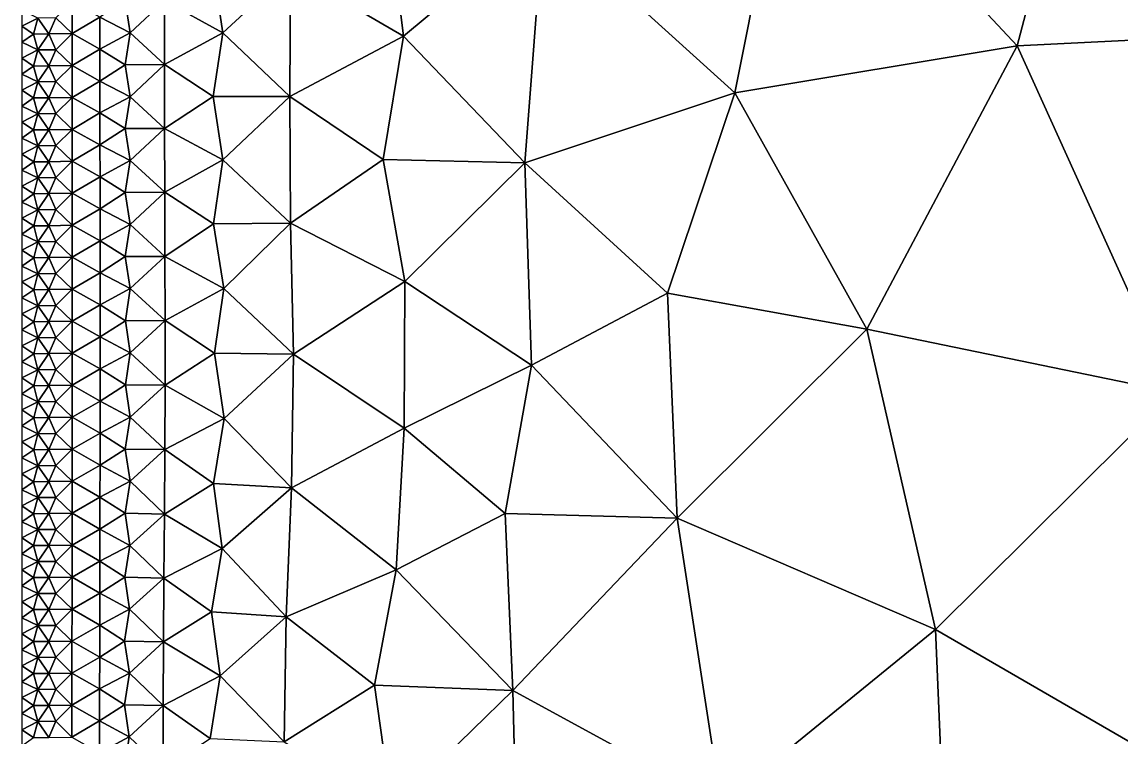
# Model space of a CAD drawing. Header units: metres. Extents: x 2 to 72, y -280 to 0.
# Drawn here: x 2 to 15.77, y -143.38 to -134.43 of the extents above; entities that cross this region are included whole.
import ezdxf

# ---------------------------------------------------------------- set-up
doc = ezdxf.new("R2010")
doc.units = ezdxf.units.M

msp = doc.modelspace()

# ---------------------------------------------------------------- linework, layer by layer
at = {"layer": 'layer', "color": 0}
for points in [[(14.4684, -134.731), (15.8603, -129.432), (11.6485, -131.718)], [(19.5282, -134.481), (15.8603, -129.432), (14.4684, -134.731)], [(10.9304, -135.319), (11.6485, -131.718), (8.53414, -133.146)], [(14.4684, -134.731), (11.6485, -131.718), (10.9304, -135.319)], [(6.58195, -133.024), (5.362, -133.782), (6.77905, -134.607)], [(6.58195, -133.024), (6.77905, -134.607), (8.53414, -133.146)], [(8.53414, -133.146), (6.77905, -134.607), (8.29862, -136.196)], [(10.9304, -135.319), (8.53414, -133.146), (8.29862, -136.196)], [(4.3961, -133.769), (3.78596, -134.166), (4.515, -134.567)], [(4.3961, -133.769), (4.515, -134.567), (5.362, -133.782)], [(5.362, -133.782), (4.515, -134.567), (5.35366, -135.365)], [(5.362, -133.782), (5.35366, -135.365), (6.77905, -134.607)], [(2.62796, -134.174), (2.42471, -134.377), (2.62795, -134.575)], [(2.62796, -134.174), (2.62795, -134.575), (2.97713, -134.37)], [(3.29221, -134.167), (2.97713, -134.37), (3.35374, -134.567)], [(3.29221, -134.167), (3.35374, -134.567), (3.78596, -134.166)], [(3.78596, -134.166), (3.35374, -134.567), (3.78571, -134.964)], [(3.78596, -134.166), (3.78571, -134.964), (4.515, -134.567)], [(2, -134.283), (2, -134.484), (2.19845, -134.381)], [(2.19845, -134.381), (2, -134.484), (2.14637, -134.582)], [(2.19845, -134.381), (2.14637, -134.582), (2.33622, -134.579)], [(2.19845, -134.381), (2.33622, -134.579), (2.42471, -134.377)], [(2.42471, -134.377), (2.33622, -134.579), (2.62795, -134.575)], [(2.97713, -134.37), (2.62795, -134.575), (2.97713, -134.77)], [(2.97713, -134.37), (2.97713, -134.77), (3.35374, -134.567)], [(2, -134.484), (2, -134.684), (2.14637, -134.582)], [(16.4338, -139.068), (19.5282, -134.481), (14.4684, -134.731)], [(2.14637, -134.582), (2, -134.684), (2.19845, -134.781)], [(2.14637, -134.582), (2.19845, -134.781), (2.33622, -134.579)], [(2.33622, -134.579), (2.19845, -134.781), (2.42471, -134.778)], [(2.33622, -134.579), (2.42471, -134.778), (2.62795, -134.575)], [(2.62795, -134.575), (2.42471, -134.778), (2.62796, -134.975)], [(2.62795, -134.575), (2.62796, -134.975), (2.97713, -134.77)], [(3.35374, -134.567), (2.97713, -134.77), (3.29217, -134.967)], [(3.35374, -134.567), (3.29217, -134.967), (3.78571, -134.964)], [(4.515, -134.567), (3.78571, -134.964), (4.39421, -135.362)], [(4.515, -134.567), (4.39421, -135.362), (5.35366, -135.365)], [(6.77905, -134.607), (5.35366, -135.365), (6.52393, -136.152)], [(6.77905, -134.607), (6.52393, -136.152), (8.29862, -136.196)], [(2, -134.684), (2, -134.884), (2.19845, -134.781)], [(2.19845, -134.781), (2, -134.884), (2.14637, -134.982)], [(2.19845, -134.781), (2.14637, -134.982), (2.33623, -134.979)], [(2.19845, -134.781), (2.33623, -134.979), (2.42471, -134.778)], [(2.42471, -134.778), (2.33623, -134.979), (2.62796, -134.975)], [(2.97713, -134.77), (2.62796, -134.975), (2.97717, -135.17)], [(2.97713, -134.77), (2.97717, -135.17), (3.29217, -134.967)], [(12.584, -138.278), (14.4684, -134.731), (10.9304, -135.319)], [(16.4338, -139.068), (14.4684, -134.731), (12.584, -138.278)], [(2, -134.884), (2, -135.084), (2.14637, -134.982)], [(2.14637, -134.982), (2, -135.084), (2.19845, -135.181)], [(2.14637, -134.982), (2.19845, -135.181), (2.33623, -134.979)], [(2.33623, -134.979), (2.19845, -135.181), (2.42472, -135.178)], [(2.33623, -134.979), (2.42472, -135.178), (2.62796, -134.975)], [(2.62796, -134.975), (2.42472, -135.178), (2.62799, -135.375)], [(2.62796, -134.975), (2.62799, -135.375), (2.97717, -135.17)], [(3.29217, -134.967), (2.97717, -135.17), (3.35385, -135.366)], [(3.29217, -134.967), (3.35385, -135.366), (3.78571, -134.964)], [(3.78571, -134.964), (3.35385, -135.366), (3.78624, -135.763)], [(3.78571, -134.964), (3.78624, -135.763), (4.39421, -135.362)], [(2, -135.084), (2, -135.284), (2.19845, -135.181)], [(2.19845, -135.181), (2, -135.284), (2.14638, -135.382)], [(2.19845, -135.181), (2.14638, -135.382), (2.33624, -135.38)], [(2.19845, -135.181), (2.33624, -135.38), (2.42472, -135.178)], [(2.42472, -135.178), (2.33624, -135.38), (2.62799, -135.375)], [(2.97717, -135.17), (2.62799, -135.375), (2.97725, -135.57)], [(2.97717, -135.17), (2.97725, -135.57), (3.35385, -135.366)], [(2, -135.284), (2, -135.484), (2.14638, -135.382)], [(10.085, -137.826), (10.9304, -135.319), (8.29862, -136.196)], [(12.584, -138.278), (10.9304, -135.319), (10.085, -137.826)], [(2.14638, -135.382), (2, -135.484), (2.19846, -135.582)], [(2.14638, -135.382), (2.19846, -135.582), (2.33624, -135.38)], [(2.33624, -135.38), (2.19846, -135.582), (2.42474, -135.578)], [(2.33624, -135.38), (2.42474, -135.578), (2.62799, -135.375)], [(2.62799, -135.375), (2.42474, -135.578), (2.62805, -135.775)], [(2.62799, -135.375), (2.62805, -135.775), (2.97725, -135.57)], [(3.35385, -135.366), (2.97725, -135.57), (3.29246, -135.766)], [(3.35385, -135.366), (3.29246, -135.766), (3.78624, -135.763)], [(4.39421, -135.362), (3.78624, -135.763), (4.51645, -136.158)], [(4.39421, -135.362), (4.51645, -136.158), (5.35366, -135.365)], [(5.35366, -135.365), (4.51645, -136.158), (5.36372, -136.948)], [(5.35366, -135.365), (5.36372, -136.948), (6.52393, -136.152)], [(2, -135.484), (2, -135.685), (2.19846, -135.582)], [(2.19846, -135.582), (2, -135.685), (2.14639, -135.783)], [(2.19846, -135.582), (2.14639, -135.783), (2.33626, -135.78)], [(2.19846, -135.582), (2.33626, -135.78), (2.42474, -135.578)], [(2.42474, -135.578), (2.33626, -135.78), (2.62805, -135.775)], [(2.97725, -135.57), (2.62805, -135.775), (2.9774, -135.97)], [(2.97725, -135.57), (2.9774, -135.97), (3.29246, -135.766)], [(2, -135.685), (2, -135.885), (2.14639, -135.783)], [(2.14639, -135.783), (2, -135.885), (2.19847, -135.982)], [(2, -135.885), (2, -136.085), (2.19847, -135.982)], [(2.14639, -135.783), (2.19847, -135.982), (2.33626, -135.78)], [(2.33626, -135.78), (2.19847, -135.982), (2.42478, -135.979)], [(2.33626, -135.78), (2.42478, -135.979), (2.62805, -135.775)], [(2.62805, -135.775), (2.42478, -135.979), (2.62813, -136.175)], [(2.62805, -135.775), (2.62813, -136.175), (2.9774, -135.97)], [(3.29246, -135.766), (2.9774, -135.97), (3.35442, -136.166)], [(3.29246, -135.766), (3.35442, -136.166), (3.78624, -135.763)], [(3.78624, -135.763), (3.35442, -136.166), (3.7878, -136.562)], [(3.78624, -135.763), (3.7878, -136.562), (4.51645, -136.158)], [(2.19847, -135.982), (2, -136.085), (2.1464, -136.183)], [(2.19847, -135.982), (2.1464, -136.183), (2.33629, -136.18)], [(2.19847, -135.982), (2.33629, -136.18), (2.42478, -135.979)], [(2.42478, -135.979), (2.33629, -136.18), (2.62813, -136.175)], [(2.9774, -135.97), (2.62813, -136.175), (2.97761, -136.371)], [(2.9774, -135.97), (2.97761, -136.371), (3.35442, -136.166)], [(2, -136.085), (2, -136.285), (2.1464, -136.183)], [(3.35442, -136.166), (2.97761, -136.371), (3.29319, -136.567)], [(3.35442, -136.166), (3.29319, -136.567), (3.7878, -136.562)], [(4.51645, -136.158), (3.7878, -136.562), (4.40014, -136.958)], [(4.51645, -136.158), (4.40014, -136.958), (5.36372, -136.948)], [(6.52393, -136.152), (5.36372, -136.948), (6.79761, -137.681)], [(6.52393, -136.152), (6.79761, -137.681), (8.29862, -136.196)], [(2.1464, -136.183), (2, -136.285), (2.19849, -136.382)], [(2, -136.285), (2, -136.485), (2.19849, -136.382)], [(2.1464, -136.183), (2.19849, -136.382), (2.33629, -136.18)], [(2.33629, -136.18), (2.19849, -136.382), (2.42482, -136.379)], [(2.33629, -136.18), (2.42482, -136.379), (2.62813, -136.175)], [(2.62813, -136.175), (2.42482, -136.379), (2.62823, -136.576)], [(2.62813, -136.175), (2.62823, -136.576), (2.97761, -136.371)], [(8.29862, -136.196), (6.79761, -137.681), (8.38139, -138.728)], [(10.085, -137.826), (8.29862, -136.196), (8.38139, -138.728)], [(2.19849, -136.382), (2, -136.485), (2.14641, -136.583)], [(2.19849, -136.382), (2.14641, -136.583), (2.33633, -136.58)], [(2.19849, -136.382), (2.33633, -136.58), (2.42482, -136.379)], [(2.42482, -136.379), (2.33633, -136.58), (2.62823, -136.576)], [(2.97761, -136.371), (2.62823, -136.576), (2.97789, -136.771)], [(2.97761, -136.371), (2.97789, -136.771), (3.29319, -136.567)], [(2, -136.485), (2, -136.685), (2.14641, -136.583)], [(2.14641, -136.583), (2, -136.685), (2.19852, -136.783)], [(2.14641, -136.583), (2.19852, -136.783), (2.33633, -136.58)], [(2.33633, -136.58), (2.19852, -136.783), (2.42488, -136.779)], [(2.33633, -136.58), (2.42488, -136.779), (2.62823, -136.576)], [(2.62823, -136.576), (2.42488, -136.779), (2.62836, -136.976)], [(2.62823, -136.576), (2.62836, -136.976), (2.97789, -136.771)], [(3.29319, -136.567), (2.97789, -136.771), (3.35554, -136.967)], [(3.29319, -136.567), (3.35554, -136.967), (3.7878, -136.562)], [(3.7878, -136.562), (3.35554, -136.967), (3.79051, -137.365)], [(3.7878, -136.562), (3.79051, -137.365), (4.40014, -136.958)], [(2, -136.685), (2, -136.886), (2.19852, -136.783)], [(2.19852, -136.783), (2, -136.886), (2.14643, -136.984)], [(2.19852, -136.783), (2.14643, -136.984), (2.33638, -136.981)], [(2.19852, -136.783), (2.33638, -136.981), (2.42488, -136.779)], [(2.42488, -136.779), (2.33638, -136.981), (2.62836, -136.976)], [(2.97789, -136.771), (2.62836, -136.976), (2.9782, -137.171)], [(2.97789, -136.771), (2.9782, -137.171), (3.35554, -136.967)], [(2, -136.886), (2, -137.086), (2.14643, -136.984)], [(2.14643, -136.984), (2, -137.086), (2.19855, -137.183)], [(2.14643, -136.984), (2.19855, -137.183), (2.33638, -136.981)], [(2.33638, -136.981), (2.19855, -137.183), (2.42495, -137.18)], [(2.33638, -136.981), (2.42495, -137.18), (2.62836, -136.976)], [(2.62836, -136.976), (2.42495, -137.18), (2.62849, -137.377)], [(2.62836, -136.976), (2.62849, -137.377), (2.9782, -137.171)], [(3.35554, -136.967), (2.9782, -137.171), (3.29433, -137.368)], [(3.35554, -136.967), (3.29433, -137.368), (3.79051, -137.365)], [(4.40014, -136.958), (3.79051, -137.365), (4.52894, -137.766)], [(4.40014, -136.958), (4.52894, -137.766), (5.36372, -136.948)], [(5.36372, -136.948), (4.52894, -137.766), (5.40308, -138.588)], [(5.36372, -136.948), (5.40308, -138.588), (6.79761, -137.681)], [(2, -137.086), (2, -137.286), (2.19855, -137.183)], [(2.19855, -137.183), (2, -137.286), (2.14645, -137.384)], [(2.19855, -137.183), (2.14645, -137.384), (2.33643, -137.381)], [(2.19855, -137.183), (2.33643, -137.381), (2.42495, -137.18)], [(2.42495, -137.18), (2.33643, -137.381), (2.62849, -137.377)], [(2.9782, -137.171), (2.62849, -137.377), (2.97851, -137.572)], [(2.9782, -137.171), (2.97851, -137.572), (3.29433, -137.368)], [(2, -137.286), (2, -137.486), (2.14645, -137.384)], [(2.14645, -137.384), (2, -137.486), (2.19857, -137.583)], [(2.14645, -137.384), (2.19857, -137.583), (2.33643, -137.381)], [(2.33643, -137.381), (2.19857, -137.583), (2.42501, -137.58)], [(2.33643, -137.381), (2.42501, -137.58), (2.62849, -137.377)], [(2.62849, -137.377), (2.42501, -137.58), (2.6286, -137.777)], [(2.62849, -137.377), (2.6286, -137.777), (2.97851, -137.572)], [(3.29433, -137.368), (2.97851, -137.572), (3.35683, -137.769)], [(3.29433, -137.368), (3.35683, -137.769), (3.79051, -137.365)], [(3.79051, -137.365), (3.35683, -137.769), (3.7929, -138.17)], [(3.79051, -137.365), (3.7929, -138.17), (4.52894, -137.766)], [(2, -137.486), (2, -137.686), (2.19857, -137.583)], [(2.19857, -137.583), (2, -137.686), (2.14646, -137.784)], [(2.19857, -137.583), (2.14646, -137.784), (2.33647, -137.782)], [(2.19857, -137.583), (2.33647, -137.782), (2.42501, -137.58)], [(2.42501, -137.58), (2.33647, -137.782), (2.6286, -137.777)], [(2.97851, -137.572), (2.6286, -137.777), (2.97874, -137.973)], [(2.97851, -137.572), (2.97874, -137.973), (3.35683, -137.769)], [(6.79761, -137.681), (5.40308, -138.588), (6.78844, -139.515)], [(6.79761, -137.681), (6.78844, -139.515), (8.38139, -138.728)], [(2, -137.686), (2, -137.886), (2.14646, -137.784)], [(2.14646, -137.784), (2, -137.886), (2.19859, -137.984)], [(2.14646, -137.784), (2.19859, -137.984), (2.33647, -137.782)], [(2.33647, -137.782), (2.19859, -137.984), (2.42505, -137.98)], [(2.33647, -137.782), (2.42505, -137.98), (2.6286, -137.777)], [(2.6286, -137.777), (2.42505, -137.98), (2.62867, -138.178)], [(2.6286, -137.777), (2.62867, -138.178), (2.97874, -137.973)], [(3.35683, -137.769), (2.97874, -137.973), (3.29525, -138.171)], [(3.35683, -137.769), (3.29525, -138.171), (3.7929, -138.17)], [(4.52894, -137.766), (3.7929, -138.17), (4.41217, -138.576)], [(4.52894, -137.766), (4.41217, -138.576), (5.40308, -138.588)], [(2, -137.886), (2, -138.086), (2.19859, -137.984)], [(10.2071, -140.641), (10.085, -137.826), (8.38139, -138.728)], [(10.2071, -140.641), (12.584, -138.278), (10.085, -137.826)], [(2.19859, -137.984), (2, -138.086), (2.14647, -138.185)], [(2, -138.086), (2, -138.287), (2.14647, -138.185)], [(2.19859, -137.984), (2.14647, -138.185), (2.33649, -138.182)], [(2.19859, -137.984), (2.33649, -138.182), (2.42505, -137.98)], [(2.42505, -137.98), (2.33649, -138.182), (2.62867, -138.178)], [(2.97874, -137.973), (2.62867, -138.178), (2.97886, -138.374)], [(2.97874, -137.973), (2.97886, -138.374), (3.29525, -138.171)], [(2.14647, -138.185), (2, -138.287), (2.19859, -138.384)], [(2.14647, -138.185), (2.19859, -138.384), (2.33649, -138.182)], [(2.33649, -138.182), (2.19859, -138.384), (2.42507, -138.381)], [(2.33649, -138.182), (2.42507, -138.381), (2.62867, -138.178)], [(2.62867, -138.178), (2.42507, -138.381), (2.62867, -138.579)], [(2.62867, -138.178), (2.62867, -138.579), (2.97886, -138.374)], [(3.29525, -138.171), (2.97886, -138.374), (3.35742, -138.573)], [(3.29525, -138.171), (3.35742, -138.573), (3.7929, -138.17)], [(3.7929, -138.17), (3.35742, -138.573), (3.79308, -138.977)], [(3.7929, -138.17), (3.79308, -138.977), (4.41217, -138.576)], [(2, -138.287), (2, -138.487), (2.19859, -138.384)], [(13.4463, -142.037), (12.584, -138.278), (10.2071, -140.641)], [(13.4463, -142.037), (16.4338, -139.068), (12.584, -138.278)], [(2.19859, -138.384), (2, -138.487), (2.14647, -138.585)], [(2, -138.487), (2, -138.687), (2.14647, -138.585)], [(2.19859, -138.384), (2.14647, -138.585), (2.33649, -138.582)], [(2.19859, -138.384), (2.33649, -138.582), (2.42507, -138.381)], [(2.42507, -138.381), (2.33649, -138.582), (2.62867, -138.579)], [(2.97886, -138.374), (2.62867, -138.579), (2.97882, -138.775)], [(2.97886, -138.374), (2.97882, -138.775), (3.35742, -138.573)], [(2.14647, -138.585), (2, -138.687), (2.19858, -138.784)], [(2.14647, -138.585), (2.19858, -138.784), (2.33649, -138.582)], [(2.33649, -138.582), (2.19858, -138.784), (2.42505, -138.781)], [(2.33649, -138.582), (2.42505, -138.781), (2.62867, -138.579)], [(2.62867, -138.579), (2.42505, -138.781), (2.6286, -138.979)], [(2.62867, -138.579), (2.6286, -138.979), (2.97882, -138.775)], [(3.35742, -138.573), (2.97882, -138.775), (3.29518, -138.975)], [(3.35742, -138.573), (3.29518, -138.975), (3.79308, -138.977)], [(4.41217, -138.576), (3.79308, -138.977), (4.53136, -139.397)], [(4.41217, -138.576), (4.53136, -139.397), (5.40308, -138.588)], [(5.40308, -138.588), (4.53136, -139.397), (5.3784, -140.265)], [(5.40308, -138.588), (5.3784, -140.265), (6.78844, -139.515)], [(2, -138.687), (2, -138.887), (2.19858, -138.784)], [(2.19858, -138.784), (2, -138.887), (2.14645, -138.985)], [(2.19858, -138.784), (2.14645, -138.985), (2.33646, -138.983)], [(2.19858, -138.784), (2.33646, -138.983), (2.42505, -138.781)], [(2.42505, -138.781), (2.33646, -138.983), (2.6286, -138.979)], [(2.97882, -138.775), (2.6286, -138.979), (2.97858, -139.177)], [(2.97882, -138.775), (2.97858, -139.177), (3.29518, -138.975)], [(8.38139, -138.728), (6.78844, -139.515), (8.05257, -140.586)], [(8.38139, -138.728), (8.05257, -140.586), (10.2071, -140.641)], [(2, -138.887), (2, -139.087), (2.14645, -138.985)], [(2.14645, -138.985), (2, -139.087), (2.19856, -139.185)], [(2.14645, -138.985), (2.19856, -139.185), (2.33646, -138.983)], [(2.33646, -138.983), (2.19856, -139.185), (2.42499, -139.182)], [(2.33646, -138.983), (2.42499, -139.182), (2.6286, -138.979)], [(2.6286, -138.979), (2.42499, -139.182), (2.62845, -139.38)], [(2.6286, -138.979), (2.62845, -139.38), (2.97858, -139.177)], [(3.29518, -138.975), (2.97858, -139.177), (3.35659, -139.377)], [(3.29518, -138.975), (3.35659, -139.377), (3.79308, -138.977)], [(3.79308, -138.977), (3.35659, -139.377), (3.79012, -139.785)], [(3.79308, -138.977), (3.79012, -139.785), (4.53136, -139.397)], [(2, -139.087), (2, -139.287), (2.19856, -139.185)], [(2.19856, -139.185), (2, -139.287), (2.14643, -139.386)], [(2.19856, -139.185), (2.14643, -139.386), (2.3364, -139.383)], [(2.19856, -139.185), (2.3364, -139.383), (2.42499, -139.182)], [(2.42499, -139.182), (2.3364, -139.383), (2.62845, -139.38)], [(2.97858, -139.177), (2.62845, -139.38), (2.97816, -139.578)], [(2.97858, -139.177), (2.97816, -139.578), (3.35659, -139.377)], [(17.2031, -144.212), (16.4338, -139.068), (13.4463, -142.037)], [(2, -139.287), (2, -139.488), (2.14643, -139.386)], [(2.14643, -139.386), (2, -139.488), (2.19852, -139.585)], [(2.14643, -139.386), (2.19852, -139.585), (2.3364, -139.383)], [(2.3364, -139.383), (2.19852, -139.585), (2.42489, -139.582)], [(2.3364, -139.383), (2.42489, -139.582), (2.62845, -139.38)], [(2.62845, -139.38), (2.42489, -139.582), (2.62821, -139.781)], [(2.62845, -139.38), (2.62821, -139.781), (2.97816, -139.578)], [(3.35659, -139.377), (2.97816, -139.578), (3.29374, -139.778)], [(3.35659, -139.377), (3.29374, -139.778), (3.79012, -139.785)], [(4.53136, -139.397), (3.79012, -139.785), (4.4007, -140.208)], [(4.53136, -139.397), (4.4007, -140.208), (5.3784, -140.265)], [(2, -139.488), (2, -139.688), (2.19852, -139.585)], [(2.19852, -139.585), (2, -139.688), (2.1464, -139.786)], [(2.19852, -139.585), (2.1464, -139.786), (2.33631, -139.784)], [(2.19852, -139.585), (2.33631, -139.784), (2.42489, -139.582)], [(2.42489, -139.582), (2.33631, -139.784), (2.62821, -139.781)], [(2.97816, -139.578), (2.62821, -139.781), (2.97755, -139.979)], [(2.97816, -139.578), (2.97755, -139.979), (3.29374, -139.778)], [(6.78844, -139.515), (5.3784, -140.265), (6.68743, -141.29)], [(6.78844, -139.515), (6.68743, -141.29), (8.05257, -140.586)], [(2, -139.688), (2, -139.888), (2.1464, -139.786)], [(2.1464, -139.786), (2, -139.888), (2.19846, -139.986)], [(2, -139.888), (2, -140.088), (2.19846, -139.986)], [(2.1464, -139.786), (2.19846, -139.986), (2.33631, -139.784)], [(2.33631, -139.784), (2.19846, -139.986), (2.42476, -139.983)], [(2.33631, -139.784), (2.42476, -139.983), (2.62821, -139.781)], [(2.62821, -139.781), (2.42476, -139.983), (2.62792, -140.181)], [(2.62821, -139.781), (2.62792, -140.181), (2.97755, -139.979)], [(3.29374, -139.778), (2.97755, -139.979), (3.35423, -140.181)], [(3.29374, -139.778), (3.35423, -140.181), (3.79012, -139.785)], [(3.79012, -139.785), (3.35423, -140.181), (3.78432, -140.591)], [(3.79012, -139.785), (3.78432, -140.591), (4.4007, -140.208)], [(2.19846, -139.986), (2, -140.088), (2.14636, -140.186)], [(2.19846, -139.986), (2.14636, -140.186), (2.3362, -140.184)], [(2.19846, -139.986), (2.3362, -140.184), (2.42476, -139.983)], [(2.42476, -139.983), (2.3362, -140.184), (2.62792, -140.181)], [(2.97755, -139.979), (2.62792, -140.181), (2.97685, -140.38)], [(2.97755, -139.979), (2.97685, -140.38), (3.35423, -140.181)], [(2, -140.088), (2, -140.288), (2.14636, -140.186)], [(2.14636, -140.186), (2, -140.288), (2.1984, -140.386)], [(2, -140.288), (2, -140.488), (2.1984, -140.386)], [(2.14636, -140.186), (2.1984, -140.386), (2.3362, -140.184)], [(2.3362, -140.184), (2.1984, -140.386), (2.4246, -140.383)], [(2.3362, -140.184), (2.4246, -140.383), (2.62792, -140.181)], [(2.62792, -140.181), (2.4246, -140.383), (2.6276, -140.582)], [(2.62792, -140.181), (2.6276, -140.582), (2.97685, -140.38)], [(3.35423, -140.181), (2.97685, -140.38), (3.29118, -140.581)], [(3.35423, -140.181), (3.29118, -140.581), (3.78432, -140.591)], [(4.4007, -140.208), (3.78432, -140.591), (4.50616, -141.022)], [(4.4007, -140.208), (4.50616, -141.022), (5.3784, -140.265)], [(5.3784, -140.265), (4.50616, -141.022), (5.30825, -141.878)], [(5.3784, -140.265), (5.30825, -141.878), (6.68743, -141.29)], [(2.1984, -140.386), (2, -140.488), (2.14632, -140.587)], [(2.1984, -140.386), (2.14632, -140.587), (2.33608, -140.585)], [(2.1984, -140.386), (2.33608, -140.585), (2.4246, -140.383)], [(2.4246, -140.383), (2.33608, -140.585), (2.6276, -140.582)], [(2.97685, -140.38), (2.6276, -140.582), (2.97604, -140.78)], [(2.97685, -140.38), (2.97604, -140.78), (3.29118, -140.581)], [(2, -140.488), (2, -140.689), (2.14632, -140.587)], [(2.14632, -140.587), (2, -140.689), (2.19833, -140.786)], [(2, -140.689), (2, -140.889), (2.19833, -140.786)], [(2.14632, -140.587), (2.19833, -140.786), (2.33608, -140.585)], [(2.33608, -140.585), (2.19833, -140.786), (2.42444, -140.784)], [(2.33608, -140.585), (2.42444, -140.784), (2.6276, -140.582)], [(2.6276, -140.582), (2.42444, -140.784), (2.62727, -140.982)], [(2.6276, -140.582), (2.62727, -140.982), (2.97604, -140.78)], [(3.29118, -140.581), (2.97604, -140.78), (3.35104, -140.983)], [(3.29118, -140.581), (3.35104, -140.983), (3.78432, -140.591)], [(3.78432, -140.591), (3.35104, -140.983), (3.77785, -141.393)], [(3.78432, -140.591), (3.77785, -141.393), (4.50616, -141.022)], [(6.68743, -141.29), (8.14747, -142.802), (8.05257, -140.586)], [(8.05257, -140.586), (8.14747, -142.802), (10.2071, -140.641)], [(10.7602, -144.223), (10.2071, -140.641), (8.14747, -142.802)], [(10.7602, -144.223), (13.4463, -142.037), (10.2071, -140.641)], [(2.19833, -140.786), (2, -140.889), (2.14627, -140.987)], [(2.19833, -140.786), (2.14627, -140.987), (2.33596, -140.985)], [(2.19833, -140.786), (2.33596, -140.985), (2.42444, -140.784)], [(2.42444, -140.784), (2.33596, -140.985), (2.62727, -140.982)], [(2.97604, -140.78), (2.62727, -140.982), (2.97529, -141.181)], [(2.97604, -140.78), (2.97529, -141.181), (3.35104, -140.983)], [(2, -140.889), (2, -141.089), (2.14627, -140.987)], [(2.14627, -140.987), (2, -141.089), (2.19826, -141.187)], [(2.14627, -140.987), (2.19826, -141.187), (2.33596, -140.985)], [(2.33596, -140.985), (2.19826, -141.187), (2.42428, -141.184)], [(2.33596, -140.985), (2.42428, -141.184), (2.62727, -140.982)], [(2.62727, -140.982), (2.42428, -141.184), (2.62695, -141.382)], [(2.62727, -140.982), (2.62695, -141.382), (2.97529, -141.181)], [(3.35104, -140.983), (2.97529, -141.181), (3.28838, -141.382)], [(3.35104, -140.983), (3.28838, -141.382), (3.77785, -141.393)], [(2, -141.089), (2, -141.289), (2.19826, -141.187)], [(4.50616, -141.022), (3.77785, -141.393), (4.37287, -141.816)], [(4.50616, -141.022), (4.37287, -141.816), (5.30825, -141.878)], [(2.19826, -141.187), (2, -141.289), (2.14623, -141.387)], [(2.19826, -141.187), (2.14623, -141.387), (2.33584, -141.385)], [(2.19826, -141.187), (2.33584, -141.385), (2.42428, -141.184)], [(2.42428, -141.184), (2.33584, -141.385), (2.62695, -141.382)], [(2.97529, -141.181), (2.62695, -141.382), (2.97454, -141.581)], [(2.97529, -141.181), (2.97454, -141.581), (3.28838, -141.382)], [(2, -141.289), (2, -141.489), (2.14623, -141.387)], [(2.14623, -141.387), (2, -141.489), (2.1982, -141.587)], [(2.14623, -141.387), (2.1982, -141.587), (2.33584, -141.385)], [(2.33584, -141.385), (2.1982, -141.587), (2.42414, -141.584)], [(2.33584, -141.385), (2.42414, -141.584), (2.62695, -141.382)], [(2.62695, -141.382), (2.42414, -141.584), (2.62667, -141.783)], [(2.62695, -141.382), (2.62667, -141.783), (2.97454, -141.581)], [(3.28838, -141.382), (2.97454, -141.581), (3.34797, -141.784)], [(3.28838, -141.382), (3.34797, -141.784), (3.77785, -141.393)], [(3.77785, -141.393), (3.34797, -141.784), (3.77223, -142.192)], [(3.77785, -141.393), (3.77223, -142.192), (4.37287, -141.816)], [(6.68743, -141.29), (5.30825, -141.878), (6.41797, -142.733)], [(6.68743, -141.29), (6.41797, -142.733), (8.14747, -142.802)], [(2, -141.489), (2, -141.689), (2.1982, -141.587)], [(2.1982, -141.587), (2, -141.689), (2.14619, -141.788)], [(2.1982, -141.587), (2.14619, -141.788), (2.33574, -141.786)], [(2.1982, -141.587), (2.33574, -141.786), (2.42414, -141.584)], [(2.42414, -141.584), (2.33574, -141.786), (2.62667, -141.783)], [(2.97454, -141.581), (2.62667, -141.783), (2.97394, -141.981)], [(2.97454, -141.581), (2.97394, -141.981), (3.34797, -141.784)], [(2, -141.689), (2, -141.89), (2.14619, -141.788)], [(2.14619, -141.788), (2, -141.89), (2.19815, -141.987)], [(2.14619, -141.788), (2.19815, -141.987), (2.33574, -141.786)], [(2.33574, -141.786), (2.19815, -141.987), (2.42401, -141.985)], [(2.33574, -141.786), (2.42401, -141.985), (2.62667, -141.783)], [(2.62667, -141.783), (2.42401, -141.985), (2.62644, -142.183)], [(2.62667, -141.783), (2.62644, -142.183), (2.97394, -141.981)], [(3.34797, -141.784), (2.97394, -141.981), (3.28606, -142.182)], [(3.34797, -141.784), (3.28606, -142.182), (3.77223, -142.192)], [(4.37287, -141.816), (3.77223, -142.192), (4.48098, -142.617)], [(4.37287, -141.816), (4.48098, -142.617), (5.30825, -141.878)], [(2, -141.89), (2, -142.09), (2.19815, -141.987)], [(5.30825, -141.878), (4.48098, -142.617), (5.28354, -143.441)], [(5.30825, -141.878), (5.28354, -143.441), (6.41797, -142.733)], [(2.19815, -141.987), (2, -142.09), (2.14617, -142.188)], [(2, -142.09), (2, -142.29), (2.14617, -142.188)], [(2.19815, -141.987), (2.14617, -142.188), (2.33566, -142.186)], [(2.19815, -141.987), (2.33566, -142.186), (2.42401, -141.985)], [(2.42401, -141.985), (2.33566, -142.186), (2.62644, -142.183)], [(2.97394, -141.981), (2.62644, -142.183), (2.97342, -142.381)], [(2.97394, -141.981), (2.97342, -142.381), (3.28606, -142.182)], [(13.599, -145.703), (13.4463, -142.037), (10.7602, -144.223)], [(13.599, -145.703), (17.2031, -144.212), (13.4463, -142.037)], [(2.14617, -142.188), (2, -142.29), (2.19811, -142.388)], [(2.14617, -142.188), (2.19811, -142.388), (2.33566, -142.186)], [(2.33566, -142.186), (2.19811, -142.388), (2.42392, -142.385)], [(2.33566, -142.186), (2.42392, -142.385), (2.62644, -142.183)], [(2.62644, -142.183), (2.42392, -142.385), (2.62627, -142.583)], [(2.62644, -142.183), (2.62627, -142.583), (2.97342, -142.381)], [(3.28606, -142.182), (2.97342, -142.381), (3.34577, -142.583)], [(3.28606, -142.182), (3.34577, -142.583), (3.77223, -142.192)], [(3.77223, -142.192), (3.34577, -142.583), (3.76894, -142.99)], [(3.77223, -142.192), (3.76894, -142.99), (4.48098, -142.617)], [(2, -142.29), (2, -142.49), (2.19811, -142.388)], [(2.19811, -142.388), (2, -142.49), (2.14614, -142.588)], [(2, -142.49), (2, -142.69), (2.14614, -142.588)], [(2.19811, -142.388), (2.14614, -142.588), (2.3356, -142.586)], [(2.19811, -142.388), (2.3356, -142.586), (2.42392, -142.385)], [(2.42392, -142.385), (2.3356, -142.586), (2.62627, -142.583)], [(2.97342, -142.381), (2.62627, -142.583), (2.97306, -142.781)], [(2.97342, -142.381), (2.97306, -142.781), (3.34577, -142.583)], [(2.14614, -142.588), (2, -142.69), (2.19809, -142.788)], [(2.14614, -142.588), (2.19809, -142.788), (2.3356, -142.586)], [(2.3356, -142.586), (2.19809, -142.788), (2.42385, -142.785)], [(2.3356, -142.586), (2.42385, -142.785), (2.62627, -142.583)], [(2.62627, -142.583), (2.42385, -142.785), (2.62614, -142.983)], [(2.62627, -142.583), (2.62614, -142.983), (2.97306, -142.781)], [(3.34577, -142.583), (2.97306, -142.781), (3.28469, -142.981)], [(3.34577, -142.583), (3.28469, -142.981), (3.76894, -142.99)], [(4.48098, -142.617), (3.76894, -142.99), (4.35947, -143.403)], [(4.48098, -142.617), (4.35947, -143.403), (5.28354, -143.441)], [(2, -142.69), (2, -142.89), (2.19809, -142.788)], [(6.41797, -142.733), (5.28354, -143.441), (6.63176, -144.278)], [(6.41797, -142.733), (6.63176, -144.278), (8.14747, -142.802)], [(2.19809, -142.788), (2, -142.89), (2.14613, -142.989)], [(2, -142.89), (2, -143.09), (2.14613, -142.989)], [(2.19809, -142.788), (2.14613, -142.989), (2.33555, -142.986)], [(2.19809, -142.788), (2.33555, -142.986), (2.42385, -142.785)], [(2.42385, -142.785), (2.33555, -142.986), (2.62614, -142.983)], [(2.97306, -142.781), (2.62614, -142.983), (2.97278, -143.181)], [(2.97306, -142.781), (2.97278, -143.181), (3.28469, -142.981)], [(8.14747, -142.802), (6.63176, -144.278), (8.22631, -145.888)], [(8.14747, -142.802), (8.22631, -145.888), (10.7602, -144.223)], [(2.14613, -142.989), (2, -143.09), (2.19807, -143.188)], [(2.14613, -142.989), (2.19807, -143.188), (2.33555, -142.986)], [(2.33555, -142.986), (2.19807, -143.188), (2.4238, -143.185)], [(2.33555, -142.986), (2.4238, -143.185), (2.62614, -142.983)], [(2.62614, -142.983), (2.4238, -143.185), (2.62605, -143.383)], [(2.62614, -142.983), (2.62605, -143.383), (2.97278, -143.181)], [(3.28469, -142.981), (2.97278, -143.181), (3.34453, -143.382)], [(3.28469, -142.981), (3.34453, -143.382), (3.76894, -142.99)], [(3.76894, -142.99), (3.34453, -143.382), (3.767, -143.786)], [(3.76894, -142.99), (3.767, -143.786), (4.35947, -143.403)], [(2, -143.09), (2, -143.291), (2.19807, -143.188)], [(2.19807, -143.188), (2, -143.291), (2.14612, -143.389)], [(2.19807, -143.188), (2.14612, -143.389), (2.33552, -143.387)], [(2.19807, -143.188), (2.33552, -143.387), (2.4238, -143.185)], [(2.4238, -143.185), (2.33552, -143.387), (2.62605, -143.383)], [(2.97278, -143.181), (2.62605, -143.383), (2.9726, -143.581)], [(2.97278, -143.181), (2.9726, -143.581), (3.34453, -143.382)], [(2, -143.291), (2, -143.491), (2.14612, -143.389)], [(3.34453, -143.382), (2.9726, -143.581), (3.28395, -143.78)], [(3.34453, -143.382), (3.28395, -143.78), (3.767, -143.786)]]:
    msp.add_3dface(points, dxfattribs=at)

doc.saveas('drawing.dxf')
